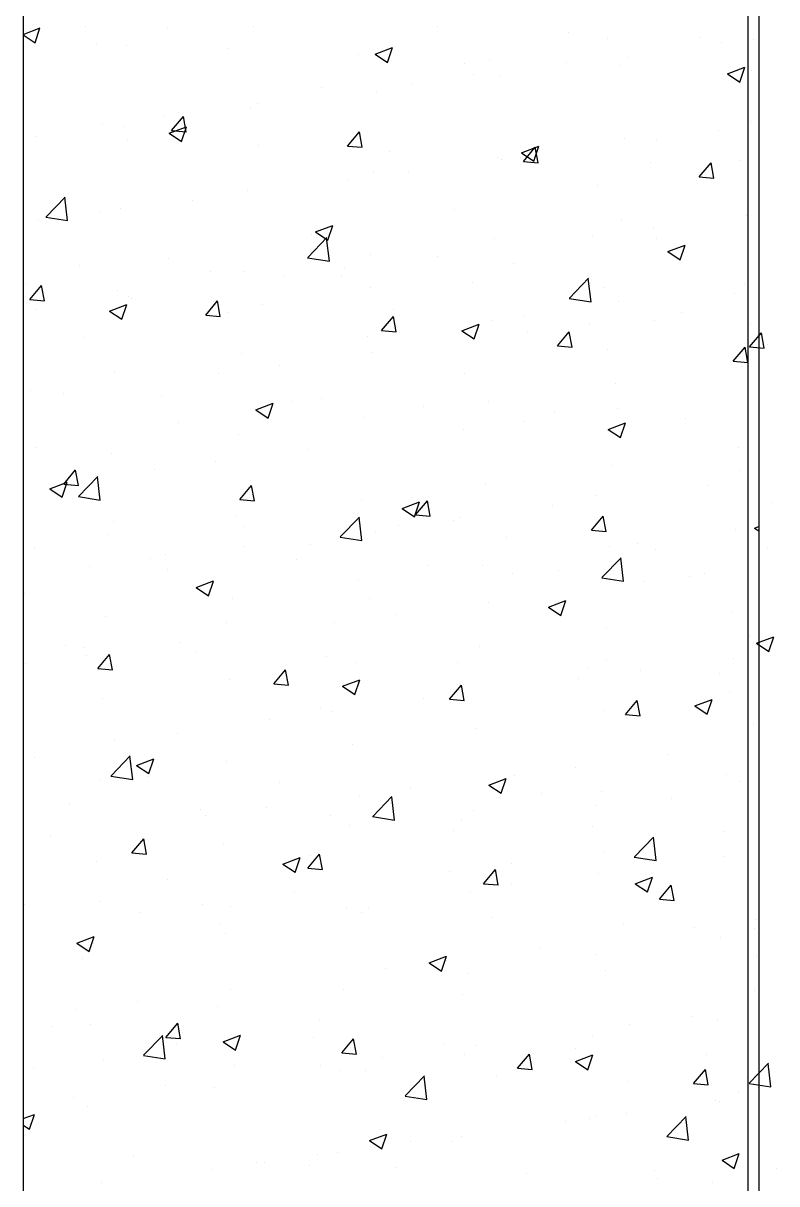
# Model space of a CAD drawing. Header units: millimetres. Extents: x 331487 to 517269, y 198509 to 399936.
# Drawn here: x 419650.1 to 419957.5, y 384008.1 to 384481.5 of the extents above; entities that cross this region are included whole.
import ezdxf

# ---------------------------------------------------------------- set-up
doc = ezdxf.new("R2010")
doc.units = ezdxf.units.MM
doc.header["$MEASUREMENT"] = 0
doc.layers.add('9th_Column', color=2, linetype='Continuous', lineweight=25)
doc.layers.add('COLUMN', color=6, linetype='Continuous')

msp = doc.modelspace()

# ---------------------------------------------------------------- linework, layer by layer
at = {"layer": '9th_Column'}
for p, q in [((419650.13, 384689.03), (419650.24, 382169.03)), ((419950.13, 384689.03), (419950.24, 381939.23))]:
    msp.add_line(p, q, dxfattribs=at)
at = {"layer": 'COLUMN'}
msp.add_line((419945.71, 399936.48), (419945.71, 381283.05), dxfattribs=at)
at = {"layer": 'COLUMN', "color": 2, "linetype": 'Continuous'}
for p, q in [((419650.14, 384476.91), (419656.98, 384479.53)), ((419654.94, 384473.49), (419656.97, 384479.53)), ((419675.39, 384480.1), (419675.39, 384480.1)), ((419708.97, 384479.92), (419708.97, 384479.92)), ((419744.15, 384479.99), (419744.15, 384479.99)), ((419819.27, 384479.97), (419819.27, 384479.97)), ((419950, 384481.12), (419950, 384481.12)), ((419650.14, 384476.73), (419654.95, 384473.49)), ((419872.66, 384477.72), (419872.66, 384477.72)), ((419888.54, 384475.13), (419888.54, 384475.13)), ((419926.04, 384475.46), (419926.04, 384475.46)), ((419934.79, 384473.68), (419934.79, 384473.68)), ((419948.07, 384474.69), (419948.07, 384474.69)), ((419680.21, 384473.31), (419680.21, 384473.31)), ((419692.21, 384472.5), (419692.21, 384472.5)), ((419733.59, 384471.05), (419733.59, 384471.05)), ((419786.98, 384468.79), (419786.98, 384468.79)), ((419793.69, 384468.83), (419800.69, 384471.52)), ((419793.69, 384468.83), (419798.66, 384465.48)), ((419798.66, 384465.48), (419800.68, 384471.52)), ((419830.22, 384465.12), (419830.22, 384465.12)), ((419840.36, 384466.54), (419840.36, 384466.54)), ((419871.64, 384465.36), (419871.64, 384465.36)), ((419893.74, 384464.28), (419893.74, 384464.28)), ((419896.72, 384467.64), (419896.72, 384467.64)), ((419833.76, 384460.37), (419833.76, 384460.37)), ((419844.79, 384460.15), (419844.79, 384460.15)), ((419937.4, 384460.82), (419944.4, 384463.51)), ((419937.4, 384460.82), (419942.37, 384457.47)), ((419942.37, 384457.47), (419944.4, 384463.51)), ((419947.12, 384462.03), (419947.12, 384462.03)), ((419771.9, 384455.11), (419771.9, 384455.11)), ((419808.73, 384457.08), (419808.73, 384457.08)), ((419794.27, 384453.74), (419794.27, 384453.74)), ((419713.58, 384445.1), (419713.58, 384445.1)), ((419742.93, 384446.7), (419742.93, 384446.7)), ((419745.58, 384448.76), (419745.58, 384448.76)), ((419682.67, 384440.48), (419682.67, 384440.48)), ((419707.7, 384443.78), (419707.7, 384443.78)), ((419710.67, 384437.67), (419715.49, 384443.41)), ((419716.65, 384437.13), (419715.49, 384443.4)), ((419946.85, 384441.4), (419946.85, 384441.4)), ((419690.99, 384439.21), (419690.99, 384439.21)), ((419709.66, 384436.58), (419716.67, 384439.27)), ((419709.66, 384436.58), (419714.64, 384433.22)), ((419710.67, 384437.67), (419716.65, 384437.14)), ((419714.63, 384433.22), (419716.66, 384439.27)), ((419782.4, 384431.39), (419787.22, 384437.14)), ((419788.37, 384430.86), (419787.22, 384437.13)), ((419933.52, 384437.53), (419933.52, 384437.53)), ((419655.26, 384435.09), (419655.26, 384435.09)), ((419692.61, 384433.65), (419692.61, 384433.65)), ((419746, 384431.4), (419746, 384431.4)), ((419782.4, 384431.39), (419788.38, 384430.87)), ((419853.38, 384428.57), (419860.38, 384431.26)), ((419854.12, 384425.12), (419858.95, 384430.86)), ((419858.35, 384425.21), (419860.37, 384431.26)), ((419860.1, 384424.58), (419858.94, 384430.85)), ((419895.51, 384434.35), (419895.51, 384434.35)), ((419908.49, 384434.23), (419908.49, 384434.23)), ((419799.38, 384429.14), (419799.38, 384429.14)), ((419843.57, 384426.86), (419843.57, 384426.86)), ((419852.76, 384426.88), (419852.76, 384426.88)), ((419853.38, 384428.57), (419858.35, 384425.22)), ((419845.33, 384425.92), (419845.33, 384425.92)), ((419854.12, 384425.12), (419860.1, 384424.59)), ((419906.14, 384424.63), (419906.14, 384424.63)), ((419925.85, 384418.84), (419930.67, 384424.59)), ((419931.82, 384418.31), (419930.67, 384424.58)), ((419942.73, 384425.48), (419942.73, 384425.48)), ((419782.42, 384417.64), (419782.42, 384417.64)), ((419793.06, 384420.46), (419793.06, 384420.46)), ((419807.46, 384420.93), (419807.46, 384420.93)), ((419925.85, 384418.84), (419931.83, 384418.32)), ((419741.72, 384413.41), (419741.72, 384413.41)), ((419884.41, 384415.47), (419884.41, 384415.47)), ((419659.46, 384402.44), (419667.25, 384410.56)), ((419668.26, 384400.97), (419667.16, 384410.47)), ((419719.27, 384409.32), (419719.27, 384409.32)), ((419945.64, 384408.11), (419945.64, 384408.11)), ((419659.37, 384402.35), (419668.26, 384400.97)), ((419681.39, 384404.34), (419681.39, 384404.34)), ((419689.78, 384405.92), (419689.78, 384405.92)), ((419826.09, 384405.46), (419826.09, 384405.46)), ((419945.09, 384403.07), (419945.09, 384403.07)), ((419656.36, 384401.04), (419656.36, 384401.04)), ((419769.36, 384396.32), (419776.36, 384399.01)), ((419774.32, 384392.96), (419776.35, 384399)), ((419894.29, 384401.07), (419894.29, 384401.07)), ((419907.21, 384398.09), (419907.21, 384398.09)), ((419766.18, 384385.89), (419773.97, 384394.01)), ((419767.77, 384395.45), (419767.77, 384395.45)), ((419769.36, 384396.32), (419774.33, 384392.96)), ((419774.98, 384384.42), (419773.88, 384393.91)), ((419842.35, 384393.57), (419842.35, 384393.57)), ((419882.18, 384394.79), (419882.18, 384394.79)), ((419908.37, 384393.51), (419908.37, 384393.51)), ((419913.07, 384388.31), (419920.07, 384391)), ((419913.07, 384388.31), (419918.04, 384384.95)), ((419918.04, 384384.95), (419920.07, 384391)), ((419709.45, 384385.43), (419709.45, 384385.43)), ((419766.09, 384385.8), (419774.99, 384384.42)), ((419791.84, 384387.17), (419791.84, 384387.17)), ((419819.02, 384386.48), (419819.02, 384386.48)), ((419850.05, 384383.5), (419850.05, 384383.5)), ((419673.14, 384382.55), (419673.14, 384382.55)), ((419726.52, 384380.3), (419726.52, 384380.3)), ((419740.5, 384380.13), (419740.5, 384380.13)), ((419781.15, 384381.49), (419781.15, 384381.49)), ((419651.13, 384375.42), (419651.13, 384375.42)), ((419652.82, 384368.72), (419657.64, 384374.47)), ((419658.8, 384368.19), (419657.64, 384374.46)), ((419756.12, 384378.2), (419756.12, 384378.2)), ((419779.91, 384378.04), (419779.91, 384378.04)), ((419833.29, 384375.79), (419833.29, 384375.79)), ((419872.91, 384369.34), (419880.7, 384377.46)), ((419881.71, 384367.87), (419880.6, 384377.36)), ((419944.42, 384374.82), (419944.42, 384374.82)), ((419688.56, 384372.63), (419688.56, 384372.63)), ((419692.96, 384369.88), (419692.96, 384369.88)), ((419791.73, 384373.49), (419791.73, 384373.49)), ((419872.82, 384369.24), (419881.71, 384367.86)), ((419886.67, 384373.53), (419886.67, 384373.53)), ((419940.05, 384371.27), (419940.05, 384371.27)), ((419652.82, 384368.72), (419658.8, 384368.2)), ((419655.09, 384364.9), (419655.09, 384364.9)), ((419685.33, 384364.07), (419692.33, 384366.75)), ((419690.3, 384360.71), (419692.33, 384366.75)), ((419694.23, 384369.12), (419694.23, 384369.12)), ((419724.55, 384362.45), (419729.37, 384368.19)), ((419730.52, 384361.92), (419729.37, 384368.18)), ((419747.61, 384366.86), (419747.61, 384366.86)), ((419800.99, 384364.61), (419800.99, 384364.61)), ((419893.08, 384367.78), (419893.08, 384367.78)), ((419685.33, 384364.07), (419690.31, 384360.71)), ((419724.55, 384362.45), (419730.52, 384361.92)), ((419733.41, 384363.48), (419733.41, 384363.48)), ((419796.27, 384356.17), (419801.09, 384361.92)), ((419802.25, 384355.64), (419801.09, 384361.91)), ((419841.14, 384360.28), (419841.14, 384360.28)), ((419854.37, 384362.35), (419854.37, 384362.35)), ((419907.75, 384360.1), (419907.75, 384360.1)), ((419918.78, 384363.63), (419918.78, 384363.63)), ((419796.27, 384356.17), (419802.25, 384355.65)), ((419829.05, 384356.06), (419836.05, 384358.74)), ((419829.05, 384356.06), (419834.02, 384352.7)), ((419834.02, 384352.7), (419836.04, 384358.74)), ((419855.87, 384355.35), (419855.87, 384355.35)), ((419868, 384349.9), (419872.82, 384355.64)), ((419873.97, 384349.37), (419872.82, 384355.63)), ((419880.91, 384358.65), (419880.91, 384358.65)), ((419946.35, 384349.48), (419951.17, 384355.22)), ((419946.56, 384358.51), (419946.56, 384358.51)), ((419952.32, 384348.95), (419951.17, 384355.22)), ((419675.1, 384353.47), (419675.1, 384353.47)), ((419790.63, 384353.88), (419790.63, 384353.88)), ((419949.71, 384354.49), (419949.71, 384354.49)), ((419953.49, 384350.63), (419953.49, 384350.63)), ((419739.28, 384346.84), (419739.28, 384346.84)), ((419792.72, 384347.04), (419792.72, 384347.04)), ((419868, 384349.9), (419873.98, 384349.37)), ((419888.24, 384348.5), (419888.24, 384348.5)), ((419939.73, 384343.62), (419944.55, 384349.37)), ((419945.7, 384343.09), (419944.54, 384349.36)), ((419946.35, 384349.48), (419952.33, 384348.96)), ((419754.84, 384342.05), (419754.84, 384342.05)), ((419939.73, 384343.62), (419945.7, 384343.1)), ((419943.2, 384341.53), (419943.2, 384341.53)), ((419687.34, 384339.34), (419687.34, 384339.34)), ((419729.81, 384338.76), (419729.81, 384338.76)), ((419829.92, 384338.49), (419829.92, 384338.49)), ((419653.25, 384331.72), (419653.25, 384331.72)), ((419891.86, 384334.49), (419891.86, 384334.49)), ((419666.65, 384330.44), (419666.65, 384330.44)), ((419706.63, 384329.47), (419706.63, 384329.47)), ((419760.01, 384327.21), (419760.01, 384327.21)), ((419771.61, 384328.48), (419771.61, 384328.48)), ((419839.92, 384326.99), (419839.92, 384326.99)), ((419745.02, 384323.8), (419752.03, 384326.49)), ((419745.02, 384323.8), (419750, 384320.45)), ((419749.99, 384320.45), (419752.02, 384326.49)), ((419813.39, 384324.95), (419813.39, 384324.95)), ((419866.77, 384322.7), (419866.77, 384322.7)), ((419892.47, 384324.19), (419892.47, 384324.19)), ((419713.29, 384318.47), (419713.29, 384318.47)), ((419789.41, 384320.59), (419789.41, 384320.59)), ((419854.6, 384319.21), (419854.6, 384319.21)), ((419888.74, 384315.79), (419895.74, 384318.48)), ((419893.71, 384312.44), (419895.73, 384318.48)), ((419920.16, 384320.44), (419920.16, 384320.44)), ((419738.07, 384313.55), (419738.07, 384313.55)), ((419829.56, 384315.91), (419829.56, 384315.91)), ((419888.74, 384315.79), (419893.71, 384312.44)), ((419654.97, 384308.46), (419654.97, 384308.46)), ((419941.99, 384308.24), (419941.99, 384308.24)), ((419686.13, 384306.05), (419686.13, 384306.05)), ((419766.41, 384307.6), (419766.41, 384307.6)), ((419666.7, 384293.5), (419671.52, 384299.25)), ((419672.67, 384292.97), (419671.51, 384299.24)), ((419703.5, 384299.31), (419703.5, 384299.31)), ((419728.54, 384302.61), (419728.54, 384302.61)), ((419890.64, 384301.2), (419890.64, 384301.2)), ((419942.43, 384298.85), (419942.43, 384298.85)), ((419661, 384291.55), (419668, 384294.24)), ((419665.97, 384288.19), (419668, 384294.24)), ((419666.7, 384293.5), (419672.67, 384292.98)), ((419672.72, 384288.48), (419680.51, 384296.6)), ((419681.52, 384287.01), (419680.41, 384296.5)), ((419838.71, 384293.7), (419838.71, 384293.7)), ((419661, 384291.55), (419665.98, 384288.19)), ((419738.42, 384287.23), (419743.24, 384292.97)), ((419744.4, 384286.7), (419743.24, 384292.96)), ((419884.11, 384288.84), (419884.11, 384288.84)), ((419929.32, 384293.07), (419929.32, 384293.07)), ((419672.63, 384288.38), (419681.52, 384287)), ((419738.42, 384287.23), (419744.4, 384286.7)), ((419788.19, 384287.3), (419788.19, 384287.3)), ((419804.71, 384283.54), (419811.72, 384286.23)), ((419809.68, 384280.18), (419811.71, 384286.23)), ((419810.15, 384280.95), (419814.97, 384286.7)), ((419816.12, 384280.42), (419814.97, 384286.69)), ((419866.16, 384284.75), (419866.16, 384284.75)), ((419955.1, 384286.1), (419955.1, 384286.1)), ((419736.85, 384280.26), (419736.85, 384280.26)), ((419779.44, 384271.93), (419787.23, 384280.04)), ((419788.24, 384270.45), (419787.14, 384279.95)), ((419804.71, 384283.54), (419809.69, 384280.19)), ((419810.15, 384280.95), (419816.13, 384280.43)), ((419828.29, 384279.77), (419828.29, 384279.77)), ((419881.87, 384274.68), (419886.7, 384280.42)), ((419887.85, 384274.15), (419886.69, 384280.41)), ((419687.15, 384278.37), (419687.15, 384278.37)), ((419740.54, 384276.11), (419740.54, 384276.11)), ((419803.26, 384276.47), (419803.26, 384276.47)), ((419825.8, 384278.83), (419825.8, 384278.83)), ((419881.87, 384274.68), (419887.85, 384274.15)), ((419940.77, 384274.95), (419940.77, 384274.95)), ((419948.43, 384275.53), (419950.15, 384276.19)), ((419948.43, 384275.53), (419950.15, 384274.37)), ((419684.91, 384272.76), (419684.91, 384272.76)), ((419779.35, 384271.83), (419788.24, 384270.45)), ((419793.92, 384273.85), (419793.92, 384273.85)), ((419847.3, 384271.6), (419847.3, 384271.6)), ((419654.86, 384267.19), (419654.86, 384267.19)), ((419740.1, 384268.15), (419740.1, 384268.15)), ((419767.48, 384268.82), (419767.48, 384268.82)), ((419889.43, 384267.91), (419889.43, 384267.91)), ((419900.68, 384269.34), (419900.68, 384269.34)), ((419908.08, 384266.88), (419908.08, 384266.88)), ((419953.72, 384267.76), (419953.72, 384267.76)), ((419702.23, 384263.17), (419702.23, 384263.17)), ((419708.24, 384264.93), (419708.24, 384264.93)), ((419761.62, 384262.68), (419761.62, 384262.68)), ((419815, 384260.42), (419815, 384260.42)), ((419837.49, 384260.41), (419837.49, 384260.41)), ((419886.16, 384255.37), (419893.95, 384263.49)), ((419894.97, 384253.9), (419893.86, 384263.4)), ((419677.2, 384259.87), (419677.2, 384259.87)), ((419709.16, 384258.81), (419709.16, 384258.81)), ((419849.76, 384256.87), (419849.76, 384256.87)), ((419868.39, 384258.17), (419868.39, 384258.17)), ((419921.77, 384255.91), (419921.77, 384255.91)), ((419928.05, 384256.92), (419928.05, 384256.92)), ((419720.69, 384251.29), (419727.69, 384253.98)), ((419720.69, 384251.29), (419725.67, 384247.93)), ((419725.66, 384247.93), (419727.69, 384253.97)), ((419786.98, 384254.01), (419786.98, 384254.01)), ((419886.07, 384255.28), (419894.97, 384253.9)), ((419903.01, 384253.62), (419903.01, 384253.62)), ((419650.84, 384248.8), (419650.84, 384248.8)), ((419735.64, 384246.97), (419735.64, 384246.97)), ((419791.44, 384246.86), (419791.44, 384246.86)), ((419839.86, 384245.31), (419839.86, 384245.31)), ((419864.41, 384243.28), (419871.41, 384245.97)), ((419864.41, 384243.28), (419869.38, 384239.92)), ((419869.37, 384239.92), (419871.4, 384245.97)), ((419939.56, 384241.66), (419939.56, 384241.66)), ((419683.7, 384239.47), (419683.7, 384239.47)), ((419733.12, 384236.85), (419733.12, 384236.85)), ((419776.95, 384237.03), (419776.95, 384237.03)), ((419801.98, 384240.32), (419801.98, 384240.32)), ((419888.21, 384234.62), (419888.21, 384234.62)), ((419667.26, 384227.54), (419667.26, 384227.54)), ((419713.8, 384228.71), (419713.8, 384228.71)), ((419946.27, 384231.88), (419946.27, 384231.88)), ((419949.24, 384228.57), (419956.24, 384231.26)), ((419949.24, 384228.57), (419954.21, 384225.21)), ((419949.41, 384227.86), (419949.41, 384227.86)), ((419954.21, 384225.21), (419956.24, 384231.26)), ((419674.8, 384226.84), (419674.8, 384226.84)), ((419675.92, 384223.73), (419675.92, 384223.73)), ((419680.57, 384218.28), (419685.39, 384224.03)), ((419686.55, 384217.75), (419685.39, 384224.02)), ((419720.64, 384225.28), (419720.64, 384225.28)), ((419774.02, 384223.02), (419774.02, 384223.02)), ((419836.27, 384227.12), (419836.27, 384227.12)), ((419650.89, 384220.43), (419650.89, 384220.43)), ((419680.57, 384218.28), (419686.55, 384217.76)), ((419752.3, 384212.01), (419757.12, 384217.75)), ((419758.27, 384211.48), (419757.12, 384217.75)), ((419785.76, 384220.72), (419785.76, 384220.72)), ((419827.41, 384220.77), (419827.41, 384220.77)), ((419880.79, 384218.51), (419880.79, 384218.51)), ((419887.95, 384221.87), (419887.95, 384221.87)), ((419939.61, 384222.47), (419939.61, 384222.47)), ((419734.42, 384213.68), (419734.42, 384213.68)), ((419780.38, 384211.03), (419787.38, 384213.71)), ((419785.35, 384207.67), (419787.38, 384213.71)), ((419876.71, 384214.18), (419876.71, 384214.18)), ((419901.74, 384217.48), (419901.74, 384217.48)), ((419934.17, 384216.26), (419934.17, 384216.26)), ((419752.3, 384212.01), (419758.28, 384211.49)), ((419780.38, 384211.03), (419785.36, 384207.67)), ((419824.02, 384205.73), (419828.84, 384211.48)), ((419830, 384205.2), (419828.84, 384211.47)), ((419829.63, 384211.86), (419829.63, 384211.86)), ((419938.34, 384208.37), (419938.34, 384208.37)), ((419682.48, 384206.18), (419682.48, 384206.18)), ((419813.55, 384205.87), (419813.55, 384205.87)), ((419824.02, 384205.73), (419830, 384205.21)), ((419895.75, 384199.46), (419900.57, 384205.2)), ((419901.72, 384198.93), (419900.57, 384205.2)), ((419924.1, 384203.02), (419931.1, 384205.71)), ((419929.07, 384199.66), (419931.09, 384205.7)), ((419771.31, 384201.85), (419771.31, 384201.85)), ((419775.68, 384200.88), (419775.68, 384200.88)), ((419887, 384201.33), (419887, 384201.33)), ((419895.75, 384199.46), (419901.73, 384198.93)), ((419924.1, 384203.02), (419929.07, 384199.66)), ((419750.64, 384197.59), (419750.64, 384197.59)), ((419948.03, 384195.35), (419948.03, 384195.35)), ((419712.99, 384191.84), (419712.99, 384191.84)), ((419835.06, 384193.83), (419835.06, 384193.83)), ((419687.49, 384189.27), (419687.49, 384189.27)), ((419784.55, 384187.43), (419784.55, 384187.43)), ((419654.67, 384181.83), (419654.67, 384181.83)), ((419685.97, 384174.51), (419693.76, 384182.63)), ((419694.78, 384173.04), (419693.67, 384182.54)), ((419696.36, 384178.77), (419703.36, 384181.46)), ((419701.33, 384175.42), (419703.36, 384181.46)), ((419733.2, 384180.39), (419733.2, 384180.39)), ((419913.31, 384183.02), (419913.31, 384183.02)), ((419696.36, 384178.77), (419701.34, 384175.42)), ((419875.43, 384178.04), (419875.43, 384178.04)), ((419681.26, 384172.89), (419681.26, 384172.89)), ((419685.88, 384174.42), (419694.78, 384173.04)), ((419701.17, 384174.18), (419701.17, 384174.18)), ((419754.55, 384171.92), (419754.55, 384171.92)), ((419840.07, 384170.76), (419847.08, 384173.45)), ((419840.07, 384170.76), (419845.05, 384167.41)), ((419845.04, 384167.41), (419847.07, 384173.45)), ((419850.4, 384174.74), (419850.4, 384174.74)), ((419937.12, 384175.08), (419937.12, 384175.08)), ((419942.14, 384172.22), (419942.14, 384172.22)), ((419787.24, 384166.43), (419787.24, 384166.43)), ((419792.7, 384157.96), (419800.49, 384166.08)), ((419801.5, 384156.49), (419800.4, 384165.99)), ((419807.93, 384169.67), (419807.93, 384169.67)), ((419861.31, 384167.41), (419861.31, 384167.41)), ((419885.78, 384168.04), (419885.78, 384168.04)), ((419668.87, 384163), (419668.87, 384163)), ((419749.37, 384161.44), (419749.37, 384161.44)), ((419883.82, 384162.21), (419883.82, 384162.21)), ((419914.7, 384165.16), (419914.7, 384165.16)), ((419722.25, 384160.75), (419722.25, 384160.75)), ((419724.34, 384158.15), (419724.34, 384158.15)), ((419775.64, 384158.49), (419775.64, 384158.49)), ((419792.61, 384157.87), (419801.5, 384156.49)), ((419829.02, 384156.24), (419829.02, 384156.24)), ((419833.84, 384160.54), (419833.84, 384160.54)), ((419783.33, 384154.14), (419783.33, 384154.14)), ((419825.5, 384152.2), (419825.5, 384152.2)), ((419882.4, 384153.98), (419882.4, 384153.98)), ((419935.78, 384151.73), (419935.78, 384151.73)), ((419661.18, 384149.83), (419661.18, 384149.83)), ((419694.45, 384143.06), (419699.27, 384148.81)), ((419700.42, 384142.53), (419699.26, 384148.8)), ((419731.99, 384147.1), (419731.99, 384147.1)), ((419899.42, 384141.41), (419907.21, 384149.53)), ((419908.22, 384139.94), (419907.12, 384149.44)), ((419694.45, 384143.06), (419700.42, 384142.54)), ((419766.17, 384136.79), (419770.99, 384142.53)), ((419767.18, 384142.19), (419767.18, 384142.19)), ((419772.15, 384136.26), (419770.99, 384142.53)), ((419887, 384143.58), (419887, 384143.58)), ((419680.05, 384139.6), (419680.05, 384139.6)), ((419756.05, 384138.51), (419763.05, 384141.2)), ((419756.05, 384138.51), (419761.03, 384135.16)), ((419761.02, 384135.15), (419763.05, 384141.2)), ((419849.13, 384138.6), (419849.13, 384138.6)), ((419899.33, 384141.32), (419908.23, 384139.94)), ((419907.78, 384140.25), (419907.78, 384140.25)), ((419935.91, 384141.79), (419935.91, 384141.79)), ((419766.17, 384136.79), (419772.15, 384136.27)), ((419824.09, 384135.3), (419824.09, 384135.3)), ((419837.9, 384130.51), (419842.72, 384136.26)), ((419843.87, 384129.98), (419842.72, 384136.25)), ((419884.56, 384134.75), (419884.56, 384134.75)), ((419899.76, 384130.5), (419906.77, 384133.19)), ((419904.73, 384127.15), (419906.76, 384133.19)), ((419708.86, 384132.18), (419708.86, 384132.18)), ((419837.9, 384130.51), (419843.88, 384129.99)), ((419849.46, 384130.24), (419849.46, 384130.24)), ((419899.76, 384130.5), (419904.74, 384127.15)), ((419909.63, 384124.24), (419914.45, 384129.98)), ((419915.6, 384123.71), (419914.44, 384129.98)), ((419681.27, 384123.35), (419681.27, 384123.35)), ((419760.94, 384126.99), (419760.94, 384126.99)), ((419832.63, 384127.25), (419832.63, 384127.25)), ((419909.63, 384124.24), (419915.6, 384123.72)), ((419650.54, 384122.17), (419650.54, 384122.17)), ((419698.03, 384118.7), (419698.03, 384118.7)), ((419723.06, 384122), (419723.06, 384122)), ((419734.66, 384121.09), (419734.66, 384121.09)), ((419782.11, 384120.85), (419782.11, 384120.85)), ((419788.04, 384118.84), (419788.04, 384118.84)), ((419791.14, 384120.23), (419791.14, 384120.23)), ((419730.77, 384113.81), (419730.77, 384113.81)), ((419841.42, 384116.58), (419841.42, 384116.58)), ((419894.8, 384114.33), (419894.8, 384114.33)), ((419948.88, 384115.75), (419948.88, 384115.75)), ((419672.03, 384106.26), (419679.03, 384108.95)), ((419677, 384102.9), (419679.03, 384108.94)), ((419732.83, 384110.22), (419732.83, 384110.22)), ((419923.85, 384112.46), (419923.85, 384112.46)), ((419948.18, 384112.07), (419948.18, 384112.07)), ((419672.03, 384106.26), (419677, 384102.9)), ((419678.83, 384106.31), (419678.83, 384106.31)), ((419860.69, 384104.14), (419860.69, 384104.14)), ((419934.69, 384108.5), (419934.69, 384108.5)), ((419945.97, 384105.26), (419945.97, 384105.26)), ((419674.51, 384100.21), (419674.51, 384100.21)), ((419815.74, 384098.25), (419822.74, 384100.94)), ((419820.71, 384094.89), (419822.74, 384100.94)), ((419883.35, 384101.46), (419883.35, 384101.46)), ((419949.12, 384101.23), (419949.12, 384101.23)), ((419797.79, 384095.86), (419797.79, 384095.86)), ((419815.74, 384098.25), (419820.72, 384094.89)), ((419822.82, 384099.16), (419822.82, 384099.16)), ((419887.65, 384095.25), (419887.65, 384095.25)), ((419831.41, 384093.96), (419831.41, 384093.96)), ((419734.63, 384087.55), (419734.63, 384087.55)), ((419780.9, 384087.56), (419780.9, 384087.56)), ((419829.33, 384085.23), (419829.33, 384085.23)), ((419948.25, 384087.15), (419948.25, 384087.15)), ((419696.76, 384082.56), (419696.76, 384082.56)), ((419729.56, 384080.52), (419729.56, 384080.52)), ((419671.72, 384079.26), (419671.72, 384079.26)), ((419922.57, 384076.31), (419922.57, 384076.31)), ((419661.8, 384072.25), (419661.8, 384072.25)), ((419677.62, 384073.02), (419677.62, 384073.02)), ((419708.32, 384067.84), (419713.14, 384073.59)), ((419714.3, 384067.31), (419713.14, 384073.58)), ((419771.02, 384075.22), (419771.02, 384075.22)), ((419897.54, 384073.02), (419897.54, 384073.02)), ((419933.48, 384075.21), (419933.48, 384075.21)), ((419699.23, 384060.55), (419707.02, 384068.67)), ((419708.03, 384059.08), (419706.93, 384068.58)), ((419708.32, 384067.84), (419714.3, 384067.32)), ((419715.18, 384069.99), (419715.18, 384069.99)), ((419731.72, 384066), (419738.72, 384068.68)), ((419736.69, 384062.64), (419738.72, 384068.68)), ((419768.56, 384067.74), (419768.56, 384067.74)), ((419780.05, 384061.57), (419784.87, 384067.31)), ((419786.02, 384061.04), (419784.87, 384067.31)), ((419882.13, 384068.17), (419882.13, 384068.17)), ((419712.7, 384065.21), (419712.7, 384065.21)), ((419731.72, 384066), (419736.69, 384062.64)), ((419780.05, 384061.57), (419786.03, 384061.05)), ((419821.95, 384065.48), (419821.95, 384065.48)), ((419834.39, 384064.7), (419834.39, 384064.7)), ((419875.33, 384063.23), (419875.33, 384063.23)), ((419682.88, 384058.82), (419682.88, 384058.82)), ((419699.14, 384060.46), (419708.04, 384059.08)), ((419796.51, 384059.71), (419796.51, 384059.71)), ((419830.19, 384060.67), (419830.19, 384060.67)), ((419851.77, 384055.29), (419856.6, 384061.04)), ((419857.75, 384054.76), (419856.59, 384061.03)), ((419875.43, 384057.99), (419882.43, 384060.68)), ((419875.43, 384057.99), (419880.41, 384054.63)), ((419880.4, 384054.63), (419882.43, 384060.67)), ((419928.71, 384060.97), (419928.71, 384060.97)), ((419946.26, 384049.15), (419954.05, 384057.27)), ((419955.06, 384047.68), (419953.96, 384057.18)), ((419654.38, 384055.2), (419654.38, 384055.2)), ((419736.27, 384056.56), (419736.27, 384056.56)), ((419771.48, 384056.42), (419771.48, 384056.42)), ((419779.68, 384054.27), (419779.68, 384054.27)), ((419789.65, 384054.31), (419789.65, 384054.31)), ((419805.96, 384044), (419813.75, 384052.12)), ((419851.77, 384055.29), (419857.75, 384054.77)), ((419923.5, 384049.02), (419928.32, 384054.76)), ((419929.47, 384048.49), (419928.32, 384054.76)), ((419708.32, 384048.1), (419708.32, 384048.1)), ((419814.76, 384042.53), (419813.65, 384052.02)), ((419843.03, 384052.05), (419843.03, 384052.05)), ((419896.41, 384049.8), (419896.41, 384049.8)), ((419923.5, 384049.02), (419929.48, 384048.5)), ((419946.17, 384049.06), (419955.06, 384047.68)), ((419949.8, 384047.54), (419949.8, 384047.54)), ((419670.45, 384043.12), (419670.45, 384043.12)), ((419728.34, 384047.23), (419728.34, 384047.23)), ((419805.87, 384043.9), (419814.76, 384042.52)), ((419941.84, 384045.59), (419941.84, 384045.59)), ((419676.4, 384039.73), (419676.4, 384039.73)), ((419932.26, 384041.92), (419932.26, 384041.92)), ((419934.14, 384041.86), (419934.14, 384041.86)), ((419650.16, 384034.69), (419654.7, 384036.43)), ((419652.67, 384030.39), (419654.69, 384036.43)), ((419871.23, 384033.57), (419871.23, 384033.57)), ((419880.92, 384034.88), (419880.92, 384034.88)), ((419883.52, 384035.58), (419883.52, 384035.58)), ((419896.27, 384036.87), (419896.27, 384036.87)), ((419912.68, 384027.45), (419920.47, 384035.56)), ((419921.48, 384025.97), (419920.38, 384035.47)), ((419650.16, 384032.08), (419652.67, 384030.39)), ((419791.41, 384025.73), (419798.41, 384028.42)), ((419796.38, 384022.38), (419798.41, 384028.42)), ((419791.41, 384025.73), (419796.38, 384022.38)), ((419808.08, 384025.26), (419808.08, 384025.26)), ((419825.21, 384025.57), (419825.21, 384025.57)), ((419828.98, 384027.38), (419828.98, 384027.38)), ((419912.59, 384027.35), (419921.48, 384025.97)), ((419695.29, 384019.16), (419695.29, 384019.16)), ((419770.21, 384020.27), (419770.21, 384020.27)), ((419778.47, 384020.98), (419778.47, 384020.98)), ((419935.12, 384017.73), (419942.13, 384020.41)), ((419940.09, 384014.37), (419942.12, 384020.41)), ((419745.17, 384016.98), (419745.17, 384016.98)), ((419748.67, 384016.91), (419748.67, 384016.91)), ((419766.89, 384015.56), (419766.89, 384015.56)), ((419802.05, 384014.65), (419802.05, 384014.65)), ((419935.12, 384017.73), (419940.1, 384014.37)), ((419957.46, 384014.51), (419957.46, 384014.51)), ((419727.12, 384013.94), (419727.12, 384013.94)), ((419855.43, 384012.4), (419855.43, 384012.4)), ((419907.49, 384013.62), (419907.49, 384013.62)), ((419908.82, 384010.14), (419908.82, 384010.14)), ((419682.02, 384008.66), (419682.02, 384008.66)), ((419931.04, 384008.63), (419931.04, 384008.63))]:
    msp.add_line(p, q, dxfattribs=at)

doc.saveas('drawing.dxf')
